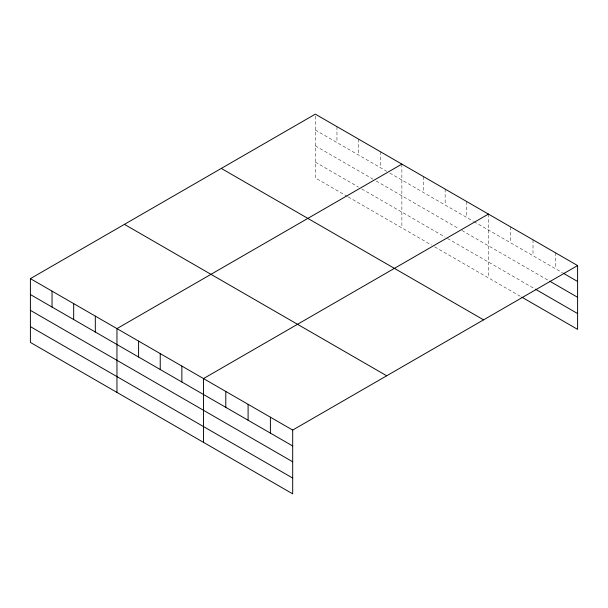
<?xml version="1.0" encoding="UTF-8"?>
<svg xmlns="http://www.w3.org/2000/svg" width="608" height="608" viewBox="0 0 608 608"><rect width="100%" height="100%" fill="white"/><g stroke="black" fill="none" stroke-linecap="round" stroke-linejoin="round"><path stroke-width="0.46" stroke-dasharray="3.04 2.28" d="M315.316 130.051L386.642 171.236M389.85 173.082L473.199 221.206M473.997 221.669L562.468 272.749M315.316 145.852L373.016 179.17M376.223 181.017L458.774 228.676M461.974 230.531L548.933 280.736M315.316 162.131L358.591 187.12M361.798 188.974L445.147 237.09M447.549 238.48L534.607 288.739M347.373 196.445L315.316 177.931L315.316 114.144M348.171 196.908L431.52 245.024M434.728 246.878L520.273 296.263M555.309 252.7L555.309 268.614M533.011 239.826L533.011 255.74M510.72 226.959L510.72 242.866M488.422 214.084L488.422 277.879M466.784 201.59L466.784 217.504M445.147 189.096L445.147 205.01M423.51 176.609L423.51 192.516M401.873 164.114L401.873 227.909M380.228 151.62L380.228 167.534M358.591 139.126L358.591 155.04M336.954 126.639L336.954 142.546"/><path stroke-width="0.91" d="M30.4 278.639L292.684 430.069L292.684 493.856L30.4 342.433L30.4 278.639L315.316 114.144L577.6 265.567L577.6 329.361L521.862 297.183M401.873 164.114L116.956 328.609L116.956 392.403M488.422 214.084L203.505 378.579L203.505 442.373M292.684 430.069L577.6 265.567M563.266 273.205L577.6 281.481M549.731 281.192L577.6 297.282M535.397 289.195L577.6 313.561M221.297 168.424L483.58 319.854M124.42 224.352L386.703 375.782M30.4 294.553L292.684 445.976M30.4 310.354L292.684 461.776M30.4 326.633L292.684 478.055M270.393 417.194L270.393 433.109M248.094 404.32L248.094 420.234M225.804 391.453L225.804 407.36M181.868 366.084L181.868 381.999M160.231 353.598L160.231 369.504M138.594 341.103L138.594 357.01M95.312 316.114L95.312 332.029M73.674 303.62L73.674 319.534M52.037 291.133L52.037 307.04"/></g></svg>
